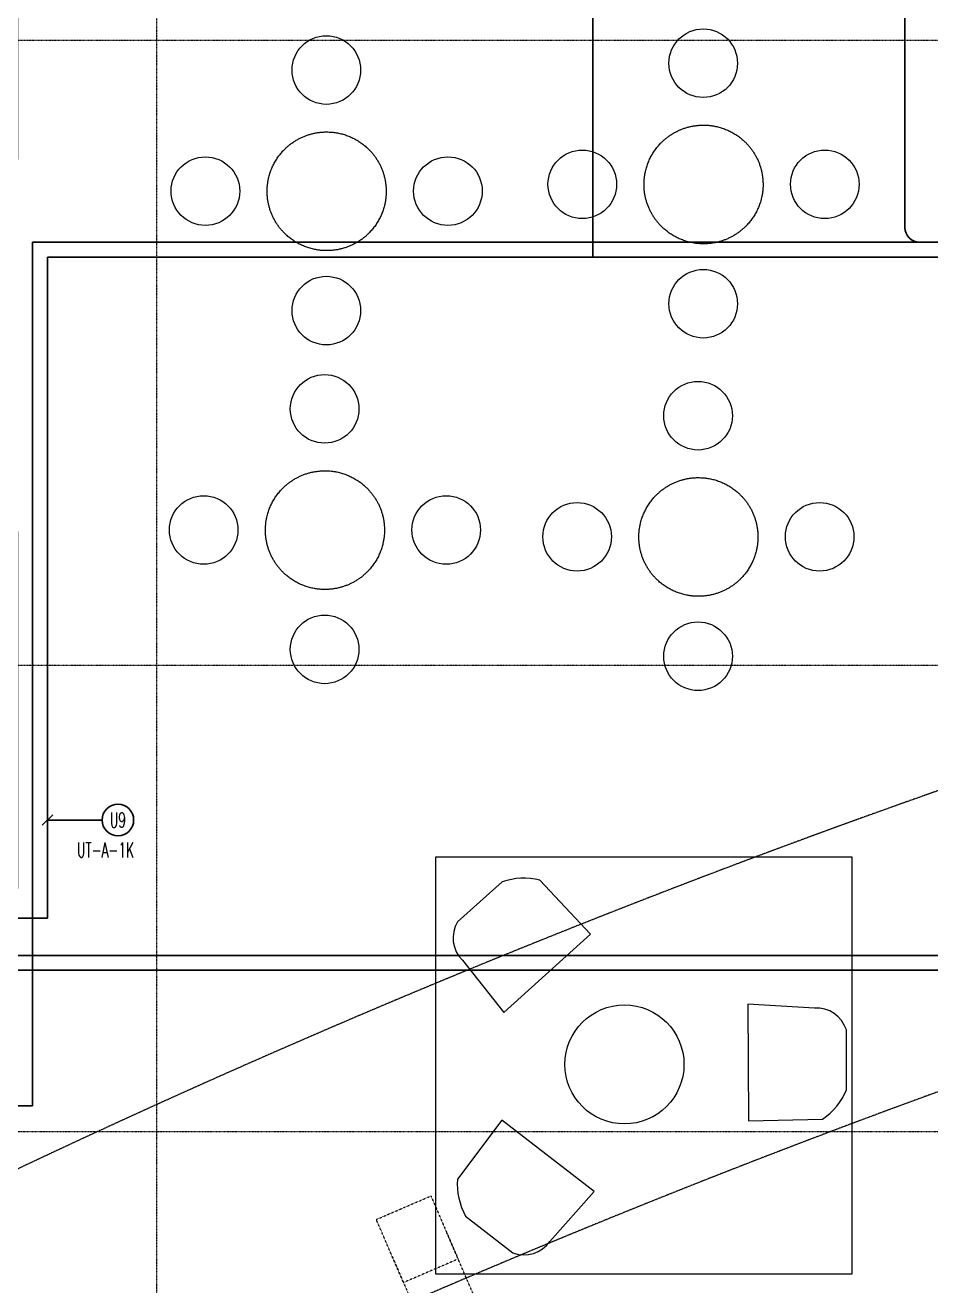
# Model space of a CAD drawing. Extents: x -1439 to 23780, y -1362 to 4476.
# Drawn here: x 7914 to 8523, y 1568 to 2415 of the extents above; entities that cross this region are included whole.
import ezdxf
from ezdxf.enums import TextEntityAlignment as Align

# ---------------------------------------------------------------- set-up
doc = ezdxf.new("R2010")
doc.units = 0
doc.header["$MEASUREMENT"] = 0
for name, pattern in [('Audi$0$DASHDOT2', [0.5, 0.25, -0.125, 0, -0.125]), ('Audi$0$DOT2', [0.125, 0, -0.125]), ('Audi$0$HIDDEN', [0.375, 0.25, -0.125]), ('DASHED2', [0.375, 0.25, -0.125])]:
    doc.linetypes.add(name, pattern=pattern)
doc.layers.get('0').update_dxf_attribs({"color": 9, "lineweight": 9})
for name, color, linetype, lineweight in [('Audi$0$05', 8, 'Continuous', 9), ('Audi$0$06D', 8, 'Continuous', 9), ('Audi$0$10', 8, 'Continuous', 9), ('Audi$0$11', 8, 'Continuous', 9), ('Audi$0$20', 8, 'Audi$0$DOT2', 9), ('Audi$0$21', 8, 'Continuous', 9), ('Audi$0$24', 8, 'Audi$0$DASHDOT2', 9), ('Audi$0$35', 8, 'Continuous', 9), ('E-KABLO', 7, 'Continuous', 30), ('E-LINYE', 7, 'Continuous', 30), ('E-YAZI', 7, 'Continuous', 30)]:
    doc.layers.add(name, color=color, linetype=linetype, lineweight=lineweight)
doc.styles.add('E-YAZI', font='txttw.shx')

# ---------------------------------------------------------------- blocks, each defined once
blk = doc.blocks.new('Audi$0$p-oturma')
at = {"layer": 'Audi$0$05'}
blk.add_lwpolyline([(0, -280), (280, -280), (280, 0), (0, 0)], close=True, dxfattribs=at)
for points in [[(45.86, -104.42), (104.08, -51.83), (70.08, -15.53, 0.148649), (44.84, -16.56), (14.79, -43.47, 0.342097), (18.09, -69.29)], [(209.91, -98.71), (210.38, -177.16), (260.11, -175.97, 0.148649), (276.14, -156.45), (276.07, -116.11, 0.342097), (254.62, -101.38)], [(106.59, -224.73), (44.6, -176.65), (14.83, -216.49, 0.148649), (20.28, -241.16), (52.05, -266.02, 0.342097), (76.88, -258.24)]]:
    blk.add_lwpolyline(points, format="xyb", close=True, dxfattribs=at)
blk.add_circle((126.99, -139.28), 40, dxfattribs=at)
blk = doc.blocks.new('Audi$0$Group-54-1')
at = {"flags": 128}
blk.add_lwpolyline([(384798.7518, 69160.1485, -0.005049), (384798.7517, 69160.1403), (384798.7516, 69160.1342, -0.020297), (384798.7504, 69160.1139), (384798.7501, 69160.1117, -0.010121), (384798.7472, 69160.0879, -0.020134), (384798.7429, 69160.0643), (384798.742, 69160.0604, -0.019975), (384798.7338, 69160.03), (384798.7338, 69160.0299, -0.01979), (384798.7234, 69160.0006), (384798.7233, 69160.0005, -0.019602), (384798.7107, 69159.9722), (384798.7107, 69159.9722, -0.019426), (384798.6959, 69159.9451), (384798.6959, 69159.945, -0.019277), (384798.6792, 69159.9193), (384798.6791, 69159.9193, -0.019164), (384798.6605, 69159.8949, -0.019098), (384798.6401, 69159.872), (384798.6374, 69159.8693, -0.019074), (384798.6208, 69159.8533, -0.009549), (384798.6033, 69159.8384), (384798.6033, 69159.8384, -0.019136), (384798.585, 69159.8244, -0.009605), (384798.5659, 69159.8115), (384798.5658, 69159.8115, -0.019296), (384798.546, 69159.7997), (384798.5459, 69159.7997, -0.009707), (384798.5253, 69159.7891), (384798.5253, 69159.7891, -0.019528), (384798.504, 69159.7796), (384798.504, 69159.7796, -0.009837), (384798.4821, 69159.7713), (384798.482, 69159.7713, -0.01979), (384798.4595, 69159.7643), (384798.4595, 69159.7643, -0.009972), (384798.4365, 69159.7587), (384798.4364, 69159.7586, -0.020026), (384798.4129, 69159.7543), (384798.4128, 69159.7543, -0.010081), (384798.3889, 69159.7514), (384798.3887, 69159.7514, -0.020176), (384798.3644, 69159.7499), (384798.3602, 69159.7498, -0.010066), (384798.3438, 69159.7498), (384798.3437, 69159.7498, -0.0101), (384798.3274, 69159.7505, -0.01008), (384798.3111, 69159.7518), (384798.3071, 69159.7522, -0.0201), (384798.2832, 69159.7556), (384798.2792, 69159.7564, -0.019966), (384798.2483, 69159.7633), (384798.2482, 69159.7633, -0.019798), (384798.2183, 69159.7726), (384798.2181, 69159.7727, -0.01962), (384798.1893, 69159.7842), (384798.1892, 69159.7842, -0.019449), (384798.1614, 69159.7979), (384798.1614, 69159.7979, -0.019299), (384798.1349, 69159.8136), (384798.1348, 69159.8136, -0.019181), (384798.1097, 69159.8313), (384798.1097, 69159.8313, -0.019107), (384798.086, 69159.8508), (384798.0831, 69159.8533, -0.019075), (384798.0665, 69159.8693, -0.009545), (384798.0509, 69159.8861, -0.019123), (384798.0362, 69159.9038, -0.009595), (384798.0226, 69159.9224), (384798.0226, 69159.9224, -0.019275), (384798.01, 69159.9418), (384798.01, 69159.9418, -0.009695), (384797.9986, 69159.9618), (384797.9985, 69159.9619, -0.019508), (384797.9883, 69159.9827), (384797.9882, 69159.9827, -0.009828), (384797.9792, 69160.0041), (384797.9791, 69160.0042, -0.019783), (384797.9713, 69160.0262), (384797.9713, 69160.0263, -0.009972), (384797.9647, 69160.0488), (384797.9647, 69160.0489, -0.020049), (384797.9595, 69160.0721), (384797.9595, 69160.0721, -0.0101), (384797.9556, 69160.0957), (384797.9556, 69160.0958, -0.020245), (384797.9531, 69160.1199), (384797.9529, 69160.124, -0.010149), (384797.9522, 69160.1403, -0.010113), (384797.9522, 69160.1568), (384797.9523, 69160.1609, -0.020296), (384797.9538, 69160.1852), (384797.9538, 69160.1854, -0.01012), (384797.9567, 69160.2092, -0.020134), (384797.9611, 69160.2328), (384797.962, 69160.2367, -0.019975), (384797.9701, 69160.2671), (384797.9701, 69160.2672, -0.01979), (384797.9806, 69160.2965), (384797.9806, 69160.2966, -0.019602), (384797.9933, 69160.3249), (384797.9933, 69160.3249, -0.019426), (384798.008, 69160.352), (384798.0081, 69160.3521, -0.019277), (384798.0248, 69160.3778), (384798.0248, 69160.3778, -0.019164), (384798.0434, 69160.4022, -0.019098), (384798.0639, 69160.4251), (384798.0665, 69160.4278, -0.019074), (384798.0831, 69160.4438, -0.009549), (384798.1006, 69160.4587), (384798.1006, 69160.4587, -0.019136), (384798.119, 69160.4727, -0.009605), (384798.1381, 69160.4856), (384798.1381, 69160.4856, -0.019296), (384798.158, 69160.4974), (384798.158, 69160.4974, -0.009707), (384798.1786, 69160.508), (384798.1787, 69160.5081, -0.019528), (384798.1999, 69160.5175), (384798.2, 69160.5175, -0.009837), (384798.2218, 69160.5258), (384798.2219, 69160.5258, -0.01979), (384798.2444, 69160.5328), (384798.2445, 69160.5328, -0.009972), (384798.2674, 69160.5384), (384798.2676, 69160.5385, -0.020026), (384798.2911, 69160.5428), (384798.2912, 69160.5428, -0.010081), (384798.3151, 69160.5457), (384798.3152, 69160.5457, -0.020176), (384798.3396, 69160.5472), (384798.3438, 69160.5473, -0.010066), (384798.3602, 69160.5473), (384798.3603, 69160.5473, -0.0101), (384798.3766, 69160.5466, -0.01008), (384798.3929, 69160.5453), (384798.3968, 69160.5449, -0.0201), (384798.4208, 69160.5415), (384798.4248, 69160.5407, -0.019966), (384798.4556, 69160.5338), (384798.4558, 69160.5338, -0.019798), (384798.4857, 69160.5245), (384798.4858, 69160.5245, -0.019621), (384798.5147, 69160.5129), (384798.5148, 69160.5129, -0.019449), (384798.5425, 69160.4992), (384798.5426, 69160.4992, -0.0193), (384798.5691, 69160.4835), (384798.5691, 69160.4835, -0.019182), (384798.5942, 69160.4658), (384798.5943, 69160.4658, -0.019108), (384798.6179, 69160.4463), (384798.6208, 69160.4438, -0.019075), (384798.6374, 69160.4278, -0.009545), (384798.6531, 69160.411, -0.019123), (384798.6677, 69160.3933, -0.009596), (384798.6814, 69160.3747), (384798.6814, 69160.3747, -0.019275), (384798.6939, 69160.3553), (384798.6939, 69160.3553, -0.009695), (384798.7054, 69160.3353), (384798.7054, 69160.3352, -0.019508), (384798.7157, 69160.3144), (384798.7157, 69160.3144, -0.009827), (384798.7248, 69160.293), (384798.7248, 69160.2929, -0.019783), (384798.7327, 69160.2709), (384798.7327, 69160.2708, -0.009972), (384798.7392, 69160.2483), (384798.7392, 69160.2482, -0.020048), (384798.7445, 69160.225), (384798.7445, 69160.225, -0.010099), (384798.7483, 69160.2014), (384798.7484, 69160.2013, -0.020243), (384798.7508, 69160.1772), (384798.7511, 69160.1731, -0.010148), (384798.7517, 69160.1568, -0.005062), (384798.7518, 69160.1485)], format="xyb", dxfattribs=at)
for centre in [(384798.3498, 69160.9634), (384797.5374, 69160.1497), (384799.1666, 69160.1497), (384798.3498, 69159.3469)]:
    blk.add_circle(centre, 0.2304)
blk = doc.blocks.new('Audi$0$prf-300')
for p, q in [((0, 32), (30, 32)), ((0, 30.45), (0, 32)), ((11.85, 30.45), (0, 30.45)), ((14.55, 27.75), (14.55, 4.25)), ((15.45, 27.75), (15.45, 4.25)), ((30, 30.45), (18.15, 30.45)), ((30, 32), (30, 30.45)), ((0, 1.55), (11.85, 1.55)), ((0, 0), (0, 1.55)), ((18.15, 1.55), (30, 1.55)), ((30, 1.55), (30, 0)), ((30, 0), (0, 0))]:
    blk.add_line(p, q)
for centre, start, end in [((11.85, 27.75), 0, 90), ((18.15, 27.75), 90, 180), ((11.85, 4.25), 270, 0), ((18.15, 4.25), 180, 270)]:
    blk.add_arc(centre, 2.7, start, end)
blk = doc.blocks.new('Audi$0$prf 3x5')
for points in [[(-2, -1.5), (2, -1.5, 0.414214), (2.5, -1), (2.5, 1, 0.414214), (2, 1.5), (-2, 1.5, 0.414214), (-2.5, 1), (-2.5, -1, 0.414214)], [(-2, -1.2), (2, -1.2, 0.414214), (2.2, -1), (2.2, 1, 0.414214), (2, 1.2), (-2, 1.2, 0.414214), (-2.2, 1), (-2.2, -1, 0.414214)]]:
    blk.add_lwpolyline(points, format="xyb", close=True)
at = {"color": 252}
blk.add_point((-0.5, 0.5), dxfattribs=at)
blk = doc.blocks.new('Audi$0$p-kolon-eğri-2')
at = {"layer": 'Audi$0$06D', "linetype": 'Audi$0$HIDDEN', "lineweight": 0}
for p, q in [((72.76, -155.09), (100.38, -143.38)), ((100.38, -143.38), (100.99, -144.81)), ((84.28, -151.9), (73.37, -156.52)), ((100.99, -144.81), (90.08, -149.44)), ((73.37, -156.52), (72.76, -155.09)), ((87.81, -153.33), (96.99, -174.96)), ((88.64, -152.98), (97.82, -174.61)), ((112.87, -172.85), (85.25, -184.56)), ((101.36, -176.04), (112.27, -171.42)), ((112.27, -171.42), (112.87, -172.85)), ((84.65, -183.13), (95.56, -178.5)), ((85.25, -184.56), (84.65, -183.13))]:
    blk.add_line(p, q, dxfattribs=at)
at = {"layer": 'Audi$0$06D'}
blk.add_lwpolyline([(54.63, -116.7), (39.52, -81.63), (68.91, -68.98), (84.03, -104.05)], close=True, dxfattribs=at)
for points in [[(89.28, -106.14), (116.79, -169.86)], [(52.54, -121.96), (79.81, -185.54)]]:
    blk.add_lwpolyline(points, dxfattribs=at)
at = {"layer": 'Audi$0$06D', "linetype": 'Audi$0$HIDDEN', "lineweight": 0}
for centre, start, end in [((85.33, -154.38), 22.97499, 112.97499), ((91.13, -151.92), 112.97499, 202.97499), ((94.5, -176.02), 292.97499, 22.97499), ((100.3, -173.56), 202.97499, 292.97499)]:
    blk.add_arc(centre, 2.7, start, end, dxfattribs=at)
blk.add_point((100.39, -183.07), dxfattribs=at)
at = {"layer": 'Audi$0$11'}
for points in [[(52.54, -121.96), (34.26, -79.54), (71, -63.72), (89.28, -106.14)], [(53.06, -120.65), (35.58, -80.06), (70.48, -65.03), (87.97, -105.61)]]:
    blk.add_lwpolyline(points, close=True, dxfattribs=at)
blk.add_lwpolyline([(52.54, -121.96), (89.28, -106.14)], dxfattribs=at)
at = {"layer": 'Audi$0$20'}
blk.add_lwpolyline([(0, 0), (36.7, 15.82), (54.99, -26.61), (18.27, -42.42)], close=True, dxfattribs=at)
for points in [[(70.99, -63.69), (47.22, -8.56)], [(10.5, -24.37), (34.26, -79.54)]]:
    blk.add_lwpolyline(points, dxfattribs=at)
at = {"layer": 'Audi$0$10'}
for p, rotation in [((68.77, -67.4), 23.29427194047105), ((71.28, -70.68), 293.294271940471), ((38.47, -80.45), 23.29427194047105), ((39.13, -84.53), 293.294271940471), ((84.41, -101.15), 293.294271940471), ((85.06, -105.23), 23.29427194047105), ((52.25, -115), 293.294271940471), ((54.75, -118.28), 23.29427194047105)]:
    blk.add_blockref('Audi$0$prf 3x5', p, dxfattribs=dict(at, rotation=rotation))
at = {"layer": 'Audi$0$10', "linetype": 'Continuous', "rotation": 23.31197227258336}
blk.add_blockref('Audi$0$prf-300', (53.1, -110.63), dxfattribs=at)

msp = doc.modelspace()

# ---------------------------------------------------------------- linework, layer by layer
at = {"layer": 'Audi$0$20', "linetype": 'Audi$0$HIDDEN', "lineweight": 0}
for points in [[(7497.5, 1433.22, -0.101512), (9968.66, 2228.47, -0.101512)], [(7129.5, 979.76, -0.152644), (10705.5, 2076.19, -0.10573)]]:
    msp.add_lwpolyline(points, format="xyb", dxfattribs=at)
at = {"layer": 'Audi$0$21', "linetype": 'Audi$0$DASHDOT2'}
for points in [[(8002.88, 204.47), (8002.88, 4014.1)], [(6835.48, 1671.62), (10934.42, 1671.62)]]:
    msp.add_lwpolyline(points, dxfattribs=at)
at = {"layer": 'Audi$0$24'}
for points in [[(6827.5, 2405), (11027.5, 2405)], [(6827.5, 1985), (11027.5, 1985)]]:
    msp.add_lwpolyline(points, dxfattribs=at)
at = {"layer": 'Audi$0$35'}
msp.add_lwpolyline([(10004.84, 1897.89, 0.099521), (7703.07, 1167.17), (7703.07, 1167.17), (7647.15, 1268.13, 0.006902), (7497.58, 1182.57), (7497.58, 1835), (7909.5, 1835), (7909.5, 2075), (7894.5, 2075), (7894.5, 2325), (7909.5, 2325), (7909.5, 2483.5), (7895.44, 2489.8), (7892.5, 2489.8), (7892.5, 2570.2), (7895.5, 2570.2), (7909.5, 2576.5), (7909.5, 2652), (7890.5, 2652), (7890.5, 2768), (7909.5, 2768), (7909.5, 2803), (8525.5, 2803)], format="xyb", dxfattribs=at)
at = {"layer": 'E-KABLO', "color": 4}
for p, q in [((8295.78, 2750.12), (8295.78, 2259.28)), ((7929.5, 2259.28), (7929.5, 1815.08)), ((9323.02, 2259.28), (7929.5, 2259.28)), ((7704.58, 1815.08), (7929.5, 1815.08))]:
    msp.add_line(p, q, dxfattribs=at)
at = {"layer": 'E-KABLO', "color": 6}
for p, q in [((8505.5, 2465), (8505.5, 2279.28)), ((7919.5, 2269.28), (7919.5, 1689.01)), ((9313.02, 2269.28), (7919.5, 2269.28)), ((7139.5, 1689.01), (7919.5, 1689.01))]:
    msp.add_line(p, q, dxfattribs=at)
at = {"layer": 'E-KABLO', "color": 6, "linetype": 'DASHED2'}
msp.add_line((7818.34, 1790.02), (8653.35, 1790.02), dxfattribs=at)
at = {"layer": 'E-KABLO', "color": 4, "linetype": 'DASHED2'}
msp.add_line((7818.34, 1780.02), (8663.35, 1780.02), dxfattribs=at)
at = {"layer": 'E-KABLO', "color": 7, "linetype": 'Continuous'}
msp.add_circle((7976.74, 1880.99), 10.61, dxfattribs=at)
at = {"layer": 'E-KABLO', "color": 6}
msp.add_arc((8515.5, 2279.28), 10, 180, 270, dxfattribs=at)
at = {"layer": 'E-LINYE', "color": 7, "linetype": 'Continuous'}
for p, q in [((7933.06, 1884.51), (7925.94, 1877.48)), ((7966.13, 1880.99), (7929.5, 1880.99))]:
    msp.add_line(p, q, dxfattribs=at)

# ---------------------------------------------------------------- block references
msp.add_blockref('Audi$0$p-kolon-eğri-2', (8150.35, 1612.53))
at = {"layer": 'Audi$0$05', "color": 7, "xscale": 100, "yscale": 100, "zscale": 100}
for p in [(-38471718.19, -6913711.32), (-38471465, -6913706.72), (-38471719.34, -6913939.03), (-38471468.45, -6913943.63)]:
    msp.add_blockref('Audi$0$Group-54-1', p, dxfattribs=at)
at = {"layer": 'Audi$0$05'}
msp.add_blockref('Audi$0$p-oturma', (8190.08, 1856.03), dxfattribs=at)

# ---------------------------------------------------------------- texts
at = {"layer": 'E-KABLO', "color": 3, "linetype": 'Continuous', "style": 'E-YAZI', "width": 0.6}
msp.add_text('U9', height=10, dxfattribs=at).set_placement((7976.74, 1880.99), align=Align.MIDDLE_CENTER)
at = {"layer": 'E-YAZI', "color": 3, "style": 'E-YAZI', "width": 0.6}
msp.add_text('UT-A-1K', height=10, dxfattribs=at).set_placement((7949.32, 1855.9, 0))

doc.saveas('drawing.dxf')
